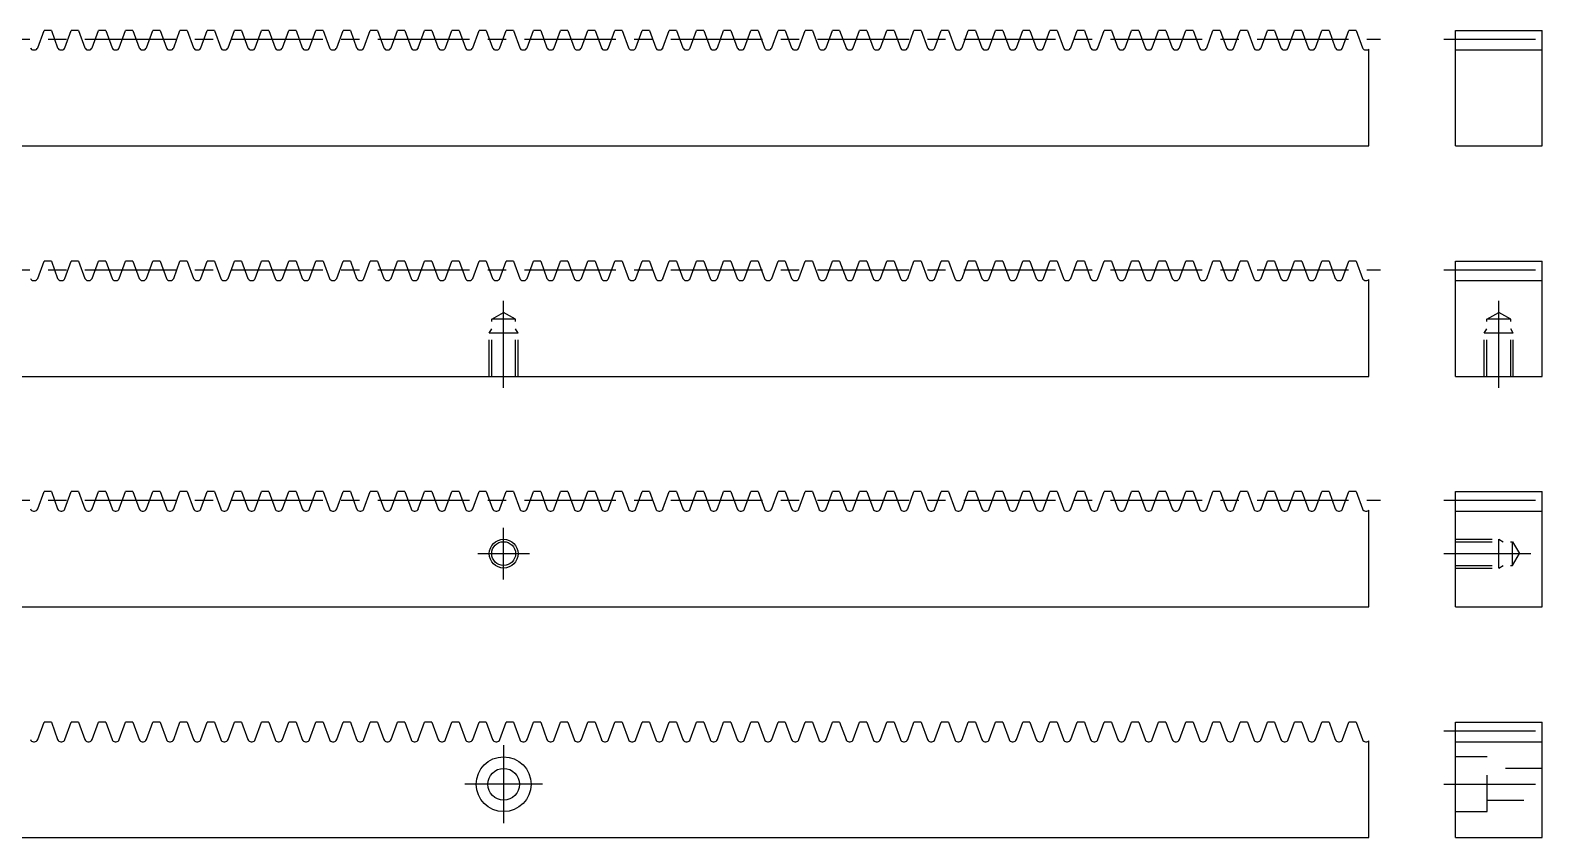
# Model space of a CAD drawing. Extents: x 0 to 542, y -23 to 155.
# Drawn here: x 278 to 542, y 15 to 155 of the extents above; entities that cross this region are included whole.
import ezdxf

# ---------------------------------------------------------------- set-up
doc = ezdxf.new("R2010")
doc.units = 0
doc.header["$LTSCALE"] = 0.5
doc.linetypes.add('CENTER', pattern=[50.8, 31.75, -6.35, 6.35, -6.35])
doc.linetypes.add('DASHED', pattern=[19.05, 12.7, -6.35])
for name, color, linetype in [('MSM_CENTER', 1, 'CENTER'), ('MSM_CONTINUOUS', 7, 'CONTINUOUS'), ('MSM_DASHED', 4, 'DASHED'), ('MSM_NARROW', 5, 'CONTINUOUS')]:
    doc.layers.add(name, color=color, linetype=linetype)

msp = doc.modelspace()

# ---------------------------------------------------------------- linework, layer by layer
at = {"layer": 'MSM_CENTER'}
for p, q in [((8, 153.5), (512, 153.5)), ((523, 153.5), (542, 153.5)), ((8, 113.5), (512, 113.5)), ((523, 113.5), (542, 113.5)), ((360, 93), (360, 108.09)), ((532.5, 93), (532.5, 108.09)), ((8, 73.5), (512, 73.5)), ((523, 73.5), (542, 73.5)), ((360, 59.75), (360, 68.75)), ((355.5, 64.25), (364.5, 64.25)), ((523, 64.25), (538.09, 64.25)), ((523, 33.5), (542, 33.5)), ((360, 31), (360, 17.5)), ((366.75, 24.25), (353.25, 24.25)), ((523, 24.25), (542, 24.25))]:
    msp.add_line(p, q, dxfattribs=at)
at = {"layer": 'MSM_CONTINUOUS'}
for p, q in [((279.24, 152), (280.33, 155)), ((281.6, 155), (280.33, 155)), ((281.6, 155), (282.69, 152)), ((283.95, 152), (285.04, 155)), ((286.31, 155), (285.04, 155)), ((286.31, 155), (287.4, 152)), ((288.66, 152), (289.76, 155)), ((291.02, 155), (289.76, 155)), ((291.02, 155), (292.11, 152)), ((293.38, 152), (294.47, 155)), ((295.73, 155), (294.47, 155)), ((295.73, 155), (296.82, 152)), ((298.09, 152), (299.18, 155)), ((300.44, 155), (299.18, 155)), ((300.44, 155), (301.54, 152)), ((302.8, 152), (303.89, 155)), ((305.16, 155), (303.89, 155)), ((305.16, 155), (306.25, 152)), ((307.51, 152), (308.61, 155)), ((309.87, 155), (308.61, 155)), ((309.87, 155), (310.96, 152)), ((312.23, 152), (313.32, 155)), ((314.58, 155), (313.32, 155)), ((314.58, 155), (315.67, 152)), ((316.94, 152), (318.03, 155)), ((319.29, 155), (318.03, 155)), ((319.29, 155), (320.39, 152)), ((321.65, 152), (322.74, 155)), ((324.01, 155), (322.74, 155)), ((324.01, 155), (325.1, 152)), ((326.36, 152), (327.45, 155)), ((328.72, 155), (327.45, 155)), ((328.72, 155), (329.81, 152)), ((331.08, 152), (332.17, 155)), ((333.43, 155), (332.17, 155)), ((333.43, 155), (334.52, 152)), ((335.79, 152), (336.88, 155)), ((338.14, 155), (336.88, 155)), ((338.14, 155), (339.24, 152)), ((340.5, 152), (341.59, 155)), ((342.86, 155), (341.59, 155)), ((342.86, 155), (343.95, 152)), ((345.21, 152), (346.3, 155)), ((347.57, 155), (346.3, 155)), ((347.57, 155), (348.66, 152)), ((349.92, 152), (351.02, 155)), ((352.28, 155), (351.02, 155)), ((352.28, 155), (353.37, 152)), ((354.64, 152), (355.73, 155)), ((356.99, 155), (355.73, 155)), ((356.99, 155), (358.09, 152)), ((359.35, 152), (360.44, 155)), ((361.71, 155), (360.44, 155)), ((361.71, 155), (362.8, 152)), ((364.06, 152), (365.15, 155)), ((366.42, 155), (365.15, 155)), ((366.42, 155), (367.51, 152)), ((368.77, 152), (369.87, 155)), ((371.13, 155), (369.87, 155)), ((371.13, 155), (372.22, 152)), ((373.49, 152), (374.58, 155)), ((375.84, 155), (374.58, 155)), ((375.84, 155), (376.94, 152)), ((378.2, 152), (379.29, 155)), ((380.56, 155), (379.29, 155)), ((380.56, 155), (381.65, 152)), ((382.91, 152), (384, 155)), ((385.27, 155), (384, 155)), ((385.27, 155), (386.36, 152)), ((387.62, 152), (388.72, 155)), ((389.98, 155), (388.72, 155)), ((389.98, 155), (391.07, 152)), ((392.34, 152), (393.43, 155)), ((394.69, 155), (393.43, 155)), ((394.69, 155), (395.78, 152)), ((397.05, 152), (398.14, 155)), ((399.41, 155), (398.14, 155)), ((399.41, 155), (400.5, 152)), ((401.76, 152), (402.85, 155)), ((404.12, 155), (402.85, 155)), ((404.12, 155), (405.21, 152)), ((406.47, 152), (407.57, 155)), ((408.83, 155), (407.57, 155)), ((408.83, 155), (409.92, 152)), ((411.19, 152), (412.28, 155)), ((413.54, 155), (412.28, 155)), ((413.54, 155), (414.63, 152)), ((415.9, 152), (416.99, 155)), ((418.25, 155), (416.99, 155)), ((418.25, 155), (419.35, 152)), ((420.61, 152), (421.7, 155)), ((422.97, 155), (421.7, 155)), ((422.97, 155), (424.06, 152)), ((425.32, 152), (426.42, 155)), ((427.68, 155), (426.42, 155)), ((427.68, 155), (428.77, 152)), ((430.04, 152), (431.13, 155)), ((432.39, 155), (431.13, 155)), ((432.39, 155), (433.48, 152)), ((434.75, 152), (435.84, 155)), ((437.1, 155), (435.84, 155)), ((437.1, 155), (438.2, 152)), ((439.46, 152), (440.55, 155)), ((441.82, 155), (440.55, 155)), ((441.82, 155), (442.91, 152)), ((444.17, 152), (445.26, 155)), ((446.53, 155), (445.26, 155)), ((446.53, 155), (447.62, 152)), ((448.89, 152), (449.98, 155)), ((451.24, 155), (449.98, 155)), ((451.24, 155), (452.33, 152)), ((453.6, 152), (454.69, 155)), ((455.95, 155), (454.69, 155)), ((455.95, 155), (457.05, 152)), ((458.31, 152), (459.4, 155)), ((460.67, 155), (459.4, 155)), ((460.67, 155), (461.76, 152)), ((463.02, 152), (464.11, 155)), ((465.38, 155), (464.11, 155)), ((465.38, 155), (466.47, 152)), ((467.73, 152), (468.83, 155)), ((470.09, 155), (468.83, 155)), ((470.09, 155), (471.18, 152)), ((472.45, 152), (473.54, 155)), ((474.8, 155), (473.54, 155)), ((474.8, 155), (475.9, 152)), ((477.16, 152), (478.25, 155)), ((479.52, 155), (478.25, 155)), ((479.52, 155), (480.61, 152)), ((481.87, 152), (482.96, 155)), ((484.23, 155), (482.96, 155)), ((484.23, 155), (485.32, 152)), ((486.58, 152), (487.68, 155)), ((488.94, 155), (487.68, 155)), ((488.94, 155), (490.03, 152)), ((491.3, 152), (492.39, 155)), ((493.65, 155), (492.39, 155)), ((493.65, 155), (494.75, 152)), ((496.01, 152), (497.1, 155)), ((498.37, 155), (497.1, 155)), ((498.37, 155), (499.46, 152)), ((500.72, 152), (501.81, 155)), ((503.08, 155), (501.81, 155)), ((503.08, 155), (504.17, 152)), ((505.43, 152), (506.53, 155)), ((507.79, 155), (506.53, 155)), ((507.79, 155), (508.88, 152)), ((525, 155), (540, 155)), ((525, 135), (525, 155)), ((540, 135), (540, 155)), ((278.51, 151.62), (278.7, 151.62)), ((283.22, 151.62), (283.42, 151.62)), ((287.94, 151.62), (288.13, 151.62)), ((292.65, 151.62), (292.84, 151.62)), ((297.36, 151.62), (297.55, 151.62)), ((302.07, 151.62), (302.27, 151.62)), ((306.78, 151.62), (306.98, 151.62)), ((311.5, 151.62), (311.69, 151.62)), ((316.21, 151.62), (316.4, 151.62)), ((320.92, 151.62), (321.11, 151.62)), ((325.63, 151.62), (325.83, 151.62)), ((330.35, 151.62), (330.54, 151.62)), ((335.06, 151.62), (335.25, 151.62)), ((339.77, 151.62), (339.96, 151.62)), ((344.48, 151.62), (344.68, 151.62)), ((349.2, 151.62), (349.39, 151.62)), ((353.91, 151.62), (354.1, 151.62)), ((358.62, 151.62), (358.81, 151.62)), ((363.33, 151.62), (363.53, 151.62)), ((368.05, 151.62), (368.24, 151.62)), ((372.76, 151.62), (372.95, 151.62)), ((377.47, 151.62), (377.66, 151.62)), ((382.18, 151.62), (382.38, 151.62)), ((386.9, 151.62), (387.09, 151.62)), ((391.61, 151.62), (391.8, 151.62)), ((396.32, 151.62), (396.51, 151.62)), ((401.03, 151.62), (401.23, 151.62)), ((405.75, 151.62), (405.94, 151.62)), ((410.46, 151.62), (410.65, 151.62)), ((415.17, 151.62), (415.36, 151.62)), ((419.88, 151.62), (420.08, 151.62)), ((424.59, 151.62), (424.79, 151.62)), ((429.31, 151.62), (429.5, 151.62)), ((434.02, 151.62), (434.21, 151.62)), ((438.73, 151.62), (438.92, 151.62)), ((443.44, 151.62), (443.64, 151.62)), ((448.16, 151.62), (448.35, 151.62)), ((452.87, 151.62), (453.06, 151.62)), ((457.58, 151.62), (457.77, 151.62)), ((462.29, 151.62), (462.49, 151.62)), ((467.01, 151.62), (467.2, 151.62)), ((471.72, 151.62), (471.91, 151.62)), ((476.43, 151.62), (476.62, 151.62)), ((481.14, 151.62), (481.34, 151.62)), ((485.86, 151.62), (486.05, 151.62)), ((490.57, 151.62), (490.76, 151.62)), ((495.28, 151.62), (495.47, 151.62)), ((499.99, 151.62), (500.19, 151.62)), ((504.71, 151.62), (504.9, 151.62)), ((509.42, 151.62), (509.61, 151.62)), ((510, 135), (510, 151.78)), ((525, 151.62), (540, 151.62)), ((10, 135), (510, 135)), ((525, 135), (540, 135)), ((279.24, 112), (280.33, 115)), ((281.6, 115), (280.33, 115)), ((281.6, 115), (282.69, 112)), ((283.95, 112), (285.04, 115)), ((286.31, 115), (285.04, 115)), ((286.31, 115), (287.4, 112)), ((288.66, 112), (289.76, 115)), ((291.02, 115), (289.76, 115)), ((291.02, 115), (292.11, 112)), ((293.38, 112), (294.47, 115)), ((295.73, 115), (294.47, 115)), ((295.73, 115), (296.82, 112)), ((298.09, 112), (299.18, 115)), ((300.44, 115), (299.18, 115)), ((300.44, 115), (301.54, 112)), ((302.8, 112), (303.89, 115)), ((305.16, 115), (303.89, 115)), ((305.16, 115), (306.25, 112)), ((307.51, 112), (308.61, 115)), ((309.87, 115), (308.61, 115)), ((309.87, 115), (310.96, 112)), ((312.23, 112), (313.32, 115)), ((314.58, 115), (313.32, 115)), ((314.58, 115), (315.67, 112)), ((316.94, 112), (318.03, 115)), ((319.29, 115), (318.03, 115)), ((319.29, 115), (320.39, 112)), ((321.65, 112), (322.74, 115)), ((324.01, 115), (322.74, 115)), ((324.01, 115), (325.1, 112)), ((326.36, 112), (327.45, 115)), ((328.72, 115), (327.45, 115)), ((328.72, 115), (329.81, 112)), ((331.08, 112), (332.17, 115)), ((333.43, 115), (332.17, 115)), ((333.43, 115), (334.52, 112)), ((335.79, 112), (336.88, 115)), ((338.14, 115), (336.88, 115)), ((338.14, 115), (339.24, 112)), ((340.5, 112), (341.59, 115)), ((342.86, 115), (341.59, 115)), ((342.86, 115), (343.95, 112)), ((345.21, 112), (346.3, 115)), ((347.57, 115), (346.3, 115)), ((347.57, 115), (348.66, 112)), ((349.92, 112), (351.02, 115)), ((352.28, 115), (351.02, 115)), ((352.28, 115), (353.37, 112)), ((354.64, 112), (355.73, 115)), ((356.99, 115), (355.73, 115)), ((356.99, 115), (358.09, 112)), ((359.35, 112), (360.44, 115)), ((361.71, 115), (360.44, 115)), ((361.71, 115), (362.8, 112)), ((364.06, 112), (365.15, 115)), ((366.42, 115), (365.15, 115)), ((366.42, 115), (367.51, 112)), ((368.77, 112), (369.87, 115)), ((371.13, 115), (369.87, 115)), ((371.13, 115), (372.22, 112)), ((373.49, 112), (374.58, 115)), ((375.84, 115), (374.58, 115)), ((375.84, 115), (376.94, 112)), ((378.2, 112), (379.29, 115)), ((380.56, 115), (379.29, 115)), ((380.56, 115), (381.65, 112)), ((382.91, 112), (384, 115)), ((385.27, 115), (384, 115)), ((385.27, 115), (386.36, 112)), ((387.62, 112), (388.72, 115)), ((389.98, 115), (388.72, 115)), ((389.98, 115), (391.07, 112)), ((392.34, 112), (393.43, 115)), ((394.69, 115), (393.43, 115)), ((394.69, 115), (395.78, 112)), ((397.05, 112), (398.14, 115)), ((399.41, 115), (398.14, 115)), ((399.41, 115), (400.5, 112)), ((401.76, 112), (402.85, 115)), ((404.12, 115), (402.85, 115)), ((404.12, 115), (405.21, 112)), ((406.47, 112), (407.57, 115)), ((408.83, 115), (407.57, 115)), ((408.83, 115), (409.92, 112)), ((411.19, 112), (412.28, 115)), ((413.54, 115), (412.28, 115)), ((413.54, 115), (414.63, 112)), ((415.9, 112), (416.99, 115)), ((418.25, 115), (416.99, 115)), ((418.25, 115), (419.35, 112)), ((420.61, 112), (421.7, 115)), ((422.97, 115), (421.7, 115)), ((422.97, 115), (424.06, 112)), ((425.32, 112), (426.42, 115)), ((427.68, 115), (426.42, 115)), ((427.68, 115), (428.77, 112)), ((430.04, 112), (431.13, 115)), ((432.39, 115), (431.13, 115)), ((432.39, 115), (433.48, 112)), ((434.75, 112), (435.84, 115)), ((437.1, 115), (435.84, 115)), ((437.1, 115), (438.2, 112)), ((439.46, 112), (440.55, 115)), ((441.82, 115), (440.55, 115)), ((441.82, 115), (442.91, 112)), ((444.17, 112), (445.26, 115)), ((446.53, 115), (445.26, 115)), ((446.53, 115), (447.62, 112)), ((448.89, 112), (449.98, 115)), ((451.24, 115), (449.98, 115)), ((451.24, 115), (452.33, 112)), ((453.6, 112), (454.69, 115)), ((455.95, 115), (454.69, 115)), ((455.95, 115), (457.05, 112)), ((458.31, 112), (459.4, 115)), ((460.67, 115), (459.4, 115)), ((460.67, 115), (461.76, 112)), ((463.02, 112), (464.11, 115)), ((465.38, 115), (464.11, 115)), ((465.38, 115), (466.47, 112)), ((467.73, 112), (468.83, 115)), ((470.09, 115), (468.83, 115)), ((470.09, 115), (471.18, 112)), ((472.45, 112), (473.54, 115)), ((474.8, 115), (473.54, 115)), ((474.8, 115), (475.9, 112)), ((477.16, 112), (478.25, 115)), ((479.52, 115), (478.25, 115)), ((479.52, 115), (480.61, 112)), ((481.87, 112), (482.96, 115)), ((484.23, 115), (482.96, 115)), ((484.23, 115), (485.32, 112)), ((486.58, 112), (487.68, 115)), ((488.94, 115), (487.68, 115)), ((488.94, 115), (490.03, 112)), ((491.3, 112), (492.39, 115)), ((493.65, 115), (492.39, 115)), ((493.65, 115), (494.75, 112)), ((496.01, 112), (497.1, 115)), ((498.37, 115), (497.1, 115)), ((498.37, 115), (499.46, 112)), ((500.72, 112), (501.81, 115)), ((503.08, 115), (501.81, 115)), ((503.08, 115), (504.17, 112)), ((505.43, 112), (506.53, 115)), ((507.79, 115), (506.53, 115)), ((507.79, 115), (508.88, 112)), ((525, 115), (540, 115)), ((525, 95), (525, 115)), ((540, 95), (540, 115)), ((278.51, 111.62), (278.7, 111.62)), ((283.22, 111.62), (283.42, 111.62)), ((287.94, 111.62), (288.13, 111.62)), ((292.65, 111.62), (292.84, 111.62)), ((297.36, 111.62), (297.55, 111.62)), ((302.07, 111.62), (302.27, 111.62)), ((306.78, 111.62), (306.98, 111.62)), ((311.5, 111.62), (311.69, 111.62)), ((316.21, 111.62), (316.4, 111.62)), ((320.92, 111.62), (321.11, 111.62)), ((325.63, 111.62), (325.83, 111.62)), ((330.35, 111.62), (330.54, 111.62)), ((335.06, 111.62), (335.25, 111.62)), ((339.77, 111.62), (339.96, 111.62)), ((344.48, 111.62), (344.68, 111.62)), ((349.2, 111.62), (349.39, 111.62)), ((353.91, 111.62), (354.1, 111.62)), ((358.62, 111.62), (358.81, 111.62)), ((363.33, 111.62), (363.53, 111.62)), ((368.05, 111.62), (368.24, 111.62)), ((372.76, 111.62), (372.95, 111.62)), ((377.47, 111.62), (377.66, 111.62)), ((382.18, 111.62), (382.38, 111.62)), ((386.9, 111.62), (387.09, 111.62)), ((391.61, 111.62), (391.8, 111.62)), ((396.32, 111.62), (396.51, 111.62)), ((401.03, 111.62), (401.23, 111.62)), ((405.75, 111.62), (405.94, 111.62)), ((410.46, 111.62), (410.65, 111.62)), ((415.17, 111.62), (415.36, 111.62)), ((419.88, 111.62), (420.08, 111.62)), ((424.59, 111.62), (424.79, 111.62)), ((429.31, 111.62), (429.5, 111.62)), ((434.02, 111.62), (434.21, 111.62)), ((438.73, 111.62), (438.92, 111.62)), ((443.44, 111.62), (443.64, 111.62)), ((448.16, 111.62), (448.35, 111.62)), ((452.87, 111.62), (453.06, 111.62)), ((457.58, 111.62), (457.77, 111.62)), ((462.29, 111.62), (462.49, 111.62)), ((467.01, 111.62), (467.2, 111.62)), ((471.72, 111.62), (471.91, 111.62)), ((476.43, 111.62), (476.62, 111.62)), ((481.14, 111.62), (481.34, 111.62)), ((485.86, 111.62), (486.05, 111.62)), ((490.57, 111.62), (490.76, 111.62)), ((495.28, 111.62), (495.47, 111.62)), ((499.99, 111.62), (500.19, 111.62)), ((504.71, 111.62), (504.9, 111.62)), ((509.42, 111.62), (509.61, 111.62)), ((510, 95), (510, 111.78)), ((525, 111.62), (540, 111.62)), ((10, 95), (510, 95)), ((525, 95), (540, 95)), ((279.24, 72), (280.33, 75)), ((281.6, 75), (280.33, 75)), ((281.6, 75), (282.69, 72)), ((283.95, 72), (285.04, 75)), ((286.31, 75), (285.04, 75)), ((286.31, 75), (287.4, 72)), ((288.66, 72), (289.76, 75)), ((291.02, 75), (289.76, 75)), ((291.02, 75), (292.11, 72)), ((293.38, 72), (294.47, 75)), ((295.73, 75), (294.47, 75)), ((295.73, 75), (296.82, 72)), ((298.09, 72), (299.18, 75)), ((300.44, 75), (299.18, 75)), ((300.44, 75), (301.54, 72)), ((302.8, 72), (303.89, 75)), ((305.16, 75), (303.89, 75)), ((305.16, 75), (306.25, 72)), ((307.51, 72), (308.61, 75)), ((309.87, 75), (308.61, 75)), ((309.87, 75), (310.96, 72)), ((312.23, 72), (313.32, 75)), ((314.58, 75), (313.32, 75)), ((314.58, 75), (315.67, 72)), ((316.94, 72), (318.03, 75)), ((319.29, 75), (318.03, 75)), ((319.29, 75), (320.39, 72)), ((321.65, 72), (322.74, 75)), ((324.01, 75), (322.74, 75)), ((324.01, 75), (325.1, 72)), ((326.36, 72), (327.45, 75)), ((328.72, 75), (327.45, 75)), ((328.72, 75), (329.81, 72)), ((331.08, 72), (332.17, 75)), ((333.43, 75), (332.17, 75)), ((333.43, 75), (334.52, 72)), ((335.79, 72), (336.88, 75)), ((338.14, 75), (336.88, 75)), ((338.14, 75), (339.24, 72)), ((340.5, 72), (341.59, 75)), ((342.86, 75), (341.59, 75)), ((342.86, 75), (343.95, 72)), ((345.21, 72), (346.3, 75)), ((347.57, 75), (346.3, 75)), ((347.57, 75), (348.66, 72)), ((349.92, 72), (351.02, 75)), ((352.28, 75), (351.02, 75)), ((352.28, 75), (353.37, 72)), ((354.64, 72), (355.73, 75)), ((356.99, 75), (355.73, 75)), ((356.99, 75), (358.09, 72)), ((359.35, 72), (360.44, 75)), ((361.71, 75), (360.44, 75)), ((361.71, 75), (362.8, 72)), ((364.06, 72), (365.15, 75)), ((366.42, 75), (365.15, 75)), ((366.42, 75), (367.51, 72)), ((368.77, 72), (369.87, 75)), ((371.13, 75), (369.87, 75)), ((371.13, 75), (372.22, 72)), ((373.49, 72), (374.58, 75)), ((375.84, 75), (374.58, 75)), ((375.84, 75), (376.94, 72)), ((378.2, 72), (379.29, 75)), ((380.56, 75), (379.29, 75)), ((380.56, 75), (381.65, 72)), ((382.91, 72), (384, 75)), ((385.27, 75), (384, 75)), ((385.27, 75), (386.36, 72)), ((387.62, 72), (388.72, 75)), ((389.98, 75), (388.72, 75)), ((389.98, 75), (391.07, 72)), ((392.34, 72), (393.43, 75)), ((394.69, 75), (393.43, 75)), ((394.69, 75), (395.78, 72)), ((397.05, 72), (398.14, 75)), ((399.41, 75), (398.14, 75)), ((399.41, 75), (400.5, 72)), ((401.76, 72), (402.85, 75)), ((404.12, 75), (402.85, 75)), ((404.12, 75), (405.21, 72)), ((406.47, 72), (407.57, 75)), ((408.83, 75), (407.57, 75)), ((408.83, 75), (409.92, 72)), ((411.19, 72), (412.28, 75)), ((413.54, 75), (412.28, 75)), ((413.54, 75), (414.63, 72)), ((415.9, 72), (416.99, 75)), ((418.25, 75), (416.99, 75)), ((418.25, 75), (419.35, 72)), ((420.61, 72), (421.7, 75)), ((422.97, 75), (421.7, 75)), ((422.97, 75), (424.06, 72)), ((425.32, 72), (426.42, 75)), ((427.68, 75), (426.42, 75)), ((427.68, 75), (428.77, 72)), ((430.04, 72), (431.13, 75)), ((432.39, 75), (431.13, 75)), ((432.39, 75), (433.48, 72)), ((434.75, 72), (435.84, 75)), ((437.1, 75), (435.84, 75)), ((437.1, 75), (438.2, 72)), ((439.46, 72), (440.55, 75)), ((441.82, 75), (440.55, 75)), ((441.82, 75), (442.91, 72)), ((444.17, 72), (445.26, 75)), ((446.53, 75), (445.26, 75)), ((446.53, 75), (447.62, 72)), ((448.89, 72), (449.98, 75)), ((451.24, 75), (449.98, 75)), ((451.24, 75), (452.33, 72)), ((453.6, 72), (454.69, 75)), ((455.95, 75), (454.69, 75)), ((455.95, 75), (457.05, 72)), ((458.31, 72), (459.4, 75)), ((460.67, 75), (459.4, 75)), ((460.67, 75), (461.76, 72)), ((463.02, 72), (464.11, 75)), ((465.38, 75), (464.11, 75)), ((465.38, 75), (466.47, 72)), ((467.73, 72), (468.83, 75)), ((470.09, 75), (468.83, 75)), ((470.09, 75), (471.18, 72)), ((472.45, 72), (473.54, 75)), ((474.8, 75), (473.54, 75)), ((474.8, 75), (475.9, 72)), ((477.16, 72), (478.25, 75)), ((479.52, 75), (478.25, 75)), ((479.52, 75), (480.61, 72)), ((481.87, 72), (482.96, 75)), ((484.23, 75), (482.96, 75)), ((484.23, 75), (485.32, 72)), ((486.58, 72), (487.68, 75)), ((488.94, 75), (487.68, 75)), ((488.94, 75), (490.03, 72)), ((491.3, 72), (492.39, 75)), ((493.65, 75), (492.39, 75)), ((493.65, 75), (494.75, 72)), ((496.01, 72), (497.1, 75)), ((498.37, 75), (497.1, 75)), ((498.37, 75), (499.46, 72)), ((500.72, 72), (501.81, 75)), ((503.08, 75), (501.81, 75)), ((503.08, 75), (504.17, 72)), ((505.43, 72), (506.53, 75)), ((507.79, 75), (506.53, 75)), ((507.79, 75), (508.88, 72)), ((525, 75), (540, 75)), ((525, 55), (525, 75)), ((540, 55), (540, 75)), ((278.51, 71.62), (278.7, 71.62)), ((283.22, 71.62), (283.42, 71.62)), ((287.94, 71.62), (288.13, 71.62)), ((292.65, 71.62), (292.84, 71.62)), ((297.36, 71.62), (297.55, 71.62)), ((302.07, 71.62), (302.27, 71.62)), ((306.78, 71.62), (306.98, 71.62)), ((311.5, 71.62), (311.69, 71.62)), ((316.21, 71.62), (316.4, 71.62)), ((320.92, 71.62), (321.11, 71.62)), ((325.63, 71.62), (325.83, 71.62)), ((330.35, 71.62), (330.54, 71.62)), ((335.06, 71.62), (335.25, 71.62)), ((339.77, 71.62), (339.96, 71.62)), ((344.48, 71.62), (344.68, 71.62)), ((349.2, 71.62), (349.39, 71.62)), ((353.91, 71.62), (354.1, 71.62)), ((358.62, 71.62), (358.81, 71.62)), ((363.33, 71.62), (363.53, 71.62)), ((368.05, 71.62), (368.24, 71.62)), ((372.76, 71.62), (372.95, 71.62)), ((377.47, 71.62), (377.66, 71.62)), ((382.18, 71.62), (382.38, 71.62)), ((386.9, 71.62), (387.09, 71.62)), ((391.61, 71.62), (391.8, 71.62)), ((396.32, 71.62), (396.51, 71.62)), ((401.03, 71.62), (401.23, 71.62)), ((405.75, 71.62), (405.94, 71.62)), ((410.46, 71.62), (410.65, 71.62)), ((415.17, 71.62), (415.36, 71.62)), ((419.88, 71.62), (420.08, 71.62)), ((424.59, 71.62), (424.79, 71.62)), ((429.31, 71.62), (429.5, 71.62)), ((434.02, 71.62), (434.21, 71.62)), ((438.73, 71.62), (438.92, 71.62)), ((443.44, 71.62), (443.64, 71.62)), ((448.16, 71.62), (448.35, 71.62)), ((452.87, 71.62), (453.06, 71.62)), ((457.58, 71.62), (457.77, 71.62)), ((462.29, 71.62), (462.49, 71.62)), ((467.01, 71.62), (467.2, 71.62)), ((471.72, 71.62), (471.91, 71.62)), ((476.43, 71.62), (476.62, 71.62)), ((481.14, 71.62), (481.34, 71.62)), ((485.86, 71.62), (486.05, 71.62)), ((490.57, 71.62), (490.76, 71.62)), ((495.28, 71.62), (495.47, 71.62)), ((499.99, 71.62), (500.19, 71.62)), ((504.71, 71.62), (504.9, 71.62)), ((509.42, 71.62), (509.61, 71.62)), ((510, 55), (510, 71.78)), ((525, 71.62), (540, 71.62)), ((10, 55), (510, 55)), ((525, 55), (540, 55)), ((279.24, 32), (280.33, 35)), ((281.6, 35), (280.33, 35)), ((281.6, 35), (282.69, 32)), ((283.95, 32), (285.04, 35)), ((286.31, 35), (285.04, 35)), ((286.31, 35), (287.4, 32)), ((288.66, 32), (289.76, 35)), ((291.02, 35), (289.76, 35)), ((291.02, 35), (292.11, 32)), ((293.38, 32), (294.47, 35)), ((295.73, 35), (294.47, 35)), ((295.73, 35), (296.82, 32)), ((298.09, 32), (299.18, 35)), ((300.44, 35), (299.18, 35)), ((300.44, 35), (301.54, 32)), ((302.8, 32), (303.89, 35)), ((305.16, 35), (303.89, 35)), ((305.16, 35), (306.25, 32)), ((307.51, 32), (308.61, 35)), ((309.87, 35), (308.61, 35)), ((309.87, 35), (310.96, 32)), ((312.23, 32), (313.32, 35)), ((314.58, 35), (313.32, 35)), ((314.58, 35), (315.67, 32)), ((316.94, 32), (318.03, 35)), ((319.29, 35), (318.03, 35)), ((319.29, 35), (320.39, 32)), ((321.65, 32), (322.74, 35)), ((324.01, 35), (322.74, 35)), ((324.01, 35), (325.1, 32)), ((326.36, 32), (327.45, 35)), ((328.72, 35), (327.45, 35)), ((328.72, 35), (329.81, 32)), ((331.08, 32), (332.17, 35)), ((333.43, 35), (332.17, 35)), ((333.43, 35), (334.52, 32)), ((335.79, 32), (336.88, 35)), ((338.14, 35), (336.88, 35)), ((338.14, 35), (339.24, 32)), ((340.5, 32), (341.59, 35)), ((342.86, 35), (341.59, 35)), ((342.86, 35), (343.95, 32)), ((345.21, 32), (346.3, 35)), ((347.57, 35), (346.3, 35)), ((347.57, 35), (348.66, 32)), ((349.92, 32), (351.02, 35)), ((352.28, 35), (351.02, 35)), ((352.28, 35), (353.37, 32)), ((354.64, 32), (355.73, 35)), ((356.99, 35), (355.73, 35)), ((356.99, 35), (358.09, 32)), ((359.35, 32), (360.44, 35)), ((361.71, 35), (360.44, 35)), ((361.71, 35), (362.8, 32)), ((364.06, 32), (365.15, 35)), ((366.42, 35), (365.15, 35)), ((366.42, 35), (367.51, 32)), ((368.77, 32), (369.87, 35)), ((371.13, 35), (369.87, 35)), ((371.13, 35), (372.22, 32)), ((373.49, 32), (374.58, 35)), ((375.84, 35), (374.58, 35)), ((375.84, 35), (376.94, 32)), ((378.2, 32), (379.29, 35)), ((380.56, 35), (379.29, 35)), ((380.56, 35), (381.65, 32)), ((382.91, 32), (384, 35)), ((385.27, 35), (384, 35)), ((385.27, 35), (386.36, 32)), ((387.62, 32), (388.72, 35)), ((389.98, 35), (388.72, 35)), ((389.98, 35), (391.07, 32)), ((392.34, 32), (393.43, 35)), ((394.69, 35), (393.43, 35)), ((394.69, 35), (395.78, 32)), ((397.05, 32), (398.14, 35)), ((399.41, 35), (398.14, 35)), ((399.41, 35), (400.5, 32)), ((401.76, 32), (402.85, 35)), ((404.12, 35), (402.85, 35)), ((404.12, 35), (405.21, 32)), ((406.47, 32), (407.57, 35)), ((408.83, 35), (407.57, 35)), ((408.83, 35), (409.92, 32)), ((411.19, 32), (412.28, 35)), ((413.54, 35), (412.28, 35)), ((413.54, 35), (414.63, 32)), ((415.9, 32), (416.99, 35)), ((418.25, 35), (416.99, 35)), ((418.25, 35), (419.35, 32)), ((420.61, 32), (421.7, 35)), ((422.97, 35), (421.7, 35)), ((422.97, 35), (424.06, 32)), ((425.32, 32), (426.42, 35)), ((427.68, 35), (426.42, 35)), ((427.68, 35), (428.77, 32)), ((430.04, 32), (431.13, 35)), ((432.39, 35), (431.13, 35)), ((432.39, 35), (433.48, 32)), ((434.75, 32), (435.84, 35)), ((437.1, 35), (435.84, 35)), ((437.1, 35), (438.2, 32)), ((439.46, 32), (440.55, 35)), ((441.82, 35), (440.55, 35)), ((441.82, 35), (442.91, 32)), ((444.17, 32), (445.26, 35)), ((446.53, 35), (445.26, 35)), ((446.53, 35), (447.62, 32)), ((448.89, 32), (449.98, 35)), ((451.24, 35), (449.98, 35)), ((451.24, 35), (452.33, 32)), ((453.6, 32), (454.69, 35)), ((455.95, 35), (454.69, 35)), ((455.95, 35), (457.05, 32)), ((458.31, 32), (459.4, 35)), ((460.67, 35), (459.4, 35)), ((460.67, 35), (461.76, 32)), ((463.02, 32), (464.11, 35)), ((465.38, 35), (464.11, 35)), ((465.38, 35), (466.47, 32)), ((467.73, 32), (468.83, 35)), ((470.09, 35), (468.83, 35)), ((470.09, 35), (471.18, 32)), ((472.45, 32), (473.54, 35)), ((474.8, 35), (473.54, 35)), ((474.8, 35), (475.9, 32)), ((477.16, 32), (478.25, 35)), ((479.52, 35), (478.25, 35)), ((479.52, 35), (480.61, 32)), ((481.87, 32), (482.96, 35)), ((484.23, 35), (482.96, 35)), ((484.23, 35), (485.32, 32)), ((486.58, 32), (487.68, 35)), ((488.94, 35), (487.68, 35)), ((488.94, 35), (490.03, 32)), ((491.3, 32), (492.39, 35)), ((493.65, 35), (492.39, 35)), ((493.65, 35), (494.75, 32)), ((496.01, 32), (497.1, 35)), ((498.37, 35), (497.1, 35)), ((498.37, 35), (499.46, 32)), ((500.72, 32), (501.81, 35)), ((503.08, 35), (501.81, 35)), ((503.08, 35), (504.17, 32)), ((505.43, 32), (506.53, 35)), ((507.79, 35), (506.53, 35)), ((507.79, 35), (508.88, 32)), ((525, 35), (540, 35)), ((525, 15), (525, 35)), ((540, 15), (540, 35)), ((510, 15), (510, 31.78)), ((278.51, 31.62), (278.7, 31.62)), ((283.22, 31.62), (283.42, 31.62)), ((287.94, 31.62), (288.13, 31.62)), ((292.65, 31.62), (292.84, 31.62)), ((297.36, 31.62), (297.55, 31.62)), ((302.07, 31.62), (302.27, 31.62)), ((306.78, 31.62), (306.98, 31.62)), ((311.5, 31.62), (311.69, 31.62)), ((316.21, 31.62), (316.4, 31.62)), ((320.92, 31.62), (321.11, 31.62)), ((325.63, 31.62), (325.83, 31.62)), ((330.35, 31.62), (330.54, 31.62)), ((335.06, 31.62), (335.25, 31.62)), ((339.77, 31.62), (339.96, 31.62)), ((344.48, 31.62), (344.68, 31.62)), ((349.2, 31.62), (349.39, 31.62)), ((353.91, 31.62), (354.1, 31.62)), ((358.62, 31.62), (358.81, 31.62)), ((363.33, 31.62), (363.53, 31.62)), ((368.05, 31.62), (368.24, 31.62)), ((372.76, 31.62), (372.95, 31.62)), ((377.47, 31.62), (377.66, 31.62)), ((382.18, 31.62), (382.38, 31.62)), ((386.9, 31.62), (387.09, 31.62)), ((391.61, 31.62), (391.8, 31.62)), ((396.32, 31.62), (396.51, 31.62)), ((401.03, 31.62), (401.23, 31.62)), ((405.75, 31.62), (405.94, 31.62)), ((410.46, 31.62), (410.65, 31.62)), ((415.17, 31.62), (415.36, 31.62)), ((419.88, 31.62), (420.08, 31.62)), ((424.59, 31.62), (424.79, 31.62)), ((429.31, 31.62), (429.5, 31.62)), ((434.02, 31.62), (434.21, 31.62)), ((438.73, 31.62), (438.92, 31.62)), ((443.44, 31.62), (443.64, 31.62)), ((448.16, 31.62), (448.35, 31.62)), ((452.87, 31.62), (453.06, 31.62)), ((457.58, 31.62), (457.77, 31.62)), ((462.29, 31.62), (462.49, 31.62)), ((467.01, 31.62), (467.2, 31.62)), ((471.72, 31.62), (471.91, 31.62)), ((476.43, 31.62), (476.62, 31.62)), ((481.14, 31.62), (481.34, 31.62)), ((485.86, 31.62), (486.05, 31.62)), ((490.57, 31.62), (490.76, 31.62)), ((495.28, 31.62), (495.47, 31.62)), ((499.99, 31.62), (500.19, 31.62)), ((504.71, 31.62), (504.9, 31.62)), ((509.42, 31.62), (509.61, 31.62)), ((525, 31.62), (540, 31.62)), ((10, 15), (510, 15)), ((525, 15), (540, 15))]:
    msp.add_line(p, q, dxfattribs=at)
for centre, radius in [((360, 64.25), 2.07), ((360, 24.25), 4.75), ((360, 24.25), 2.75)]:
    msp.add_circle(centre, radius, dxfattribs=at)
for centre, start, end in [((278.51, 152.19), 200, 270), ((278.7, 152.19), 270, 340), ((283.22, 152.19), 200, 270), ((283.42, 152.19), 270, 340), ((287.94, 152.19), 200, 270), ((288.13, 152.19), 270, 340), ((292.65, 152.19), 200, 270), ((292.84, 152.19), 270, 340), ((297.36, 152.19), 200, 270), ((297.55, 152.19), 270, 340), ((302.07, 152.19), 200, 270), ((302.27, 152.19), 270, 340), ((306.78, 152.19), 200, 270), ((306.98, 152.19), 270, 340), ((311.5, 152.19), 200, 270), ((311.69, 152.19), 270, 340), ((316.21, 152.19), 200, 270), ((316.4, 152.19), 270, 340), ((320.92, 152.19), 200, 270), ((321.11, 152.19), 270, 340), ((325.63, 152.19), 200, 270), ((325.83, 152.19), 270, 340), ((330.35, 152.19), 200, 270), ((330.54, 152.19), 270, 340), ((335.06, 152.19), 200, 270), ((335.25, 152.19), 270, 340), ((339.77, 152.19), 200, 270), ((339.96, 152.19), 270, 340), ((344.48, 152.19), 200, 270), ((344.68, 152.19), 270, 340), ((349.2, 152.19), 200, 270), ((349.39, 152.19), 270, 340), ((353.91, 152.19), 200, 270), ((354.1, 152.19), 270, 340), ((358.62, 152.19), 200, 270), ((358.81, 152.19), 270, 340), ((363.33, 152.19), 200, 270), ((363.53, 152.19), 270, 340), ((368.05, 152.19), 200, 270), ((368.24, 152.19), 270, 340), ((372.76, 152.19), 200, 270), ((372.95, 152.19), 270, 340), ((377.47, 152.19), 200, 270), ((377.66, 152.19), 270, 340), ((382.18, 152.19), 200, 270), ((382.38, 152.19), 270, 340), ((386.9, 152.19), 200, 270), ((387.09, 152.19), 270, 340), ((391.61, 152.19), 200, 270), ((391.8, 152.19), 270, 340), ((396.32, 152.19), 200, 270), ((396.51, 152.19), 270, 340), ((401.03, 152.19), 200, 270), ((401.23, 152.19), 270, 340), ((405.75, 152.19), 200, 270), ((405.94, 152.19), 270, 340), ((410.46, 152.19), 200, 270), ((410.65, 152.19), 270, 340), ((415.17, 152.19), 200, 270), ((415.36, 152.19), 270, 340), ((419.88, 152.19), 200, 270), ((420.08, 152.19), 270, 340), ((424.59, 152.19), 200, 270), ((424.79, 152.19), 270, 340), ((429.31, 152.19), 200, 270), ((429.5, 152.19), 270, 340), ((434.02, 152.19), 200, 270), ((434.21, 152.19), 270, 340), ((438.73, 152.19), 200, 270), ((438.92, 152.19), 270, 340), ((443.44, 152.19), 200, 270), ((443.64, 152.19), 270, 340), ((448.16, 152.19), 200, 270), ((448.35, 152.19), 270, 340), ((452.87, 152.19), 200, 270), ((453.06, 152.19), 270, 340), ((457.58, 152.19), 200, 270), ((457.77, 152.19), 270, 340), ((462.29, 152.19), 200, 270), ((462.49, 152.19), 270, 340), ((467.01, 152.19), 200, 270), ((467.2, 152.19), 270, 340), ((471.72, 152.19), 200, 270), ((471.91, 152.19), 270, 340), ((476.43, 152.19), 200, 270), ((476.62, 152.19), 270, 340), ((481.14, 152.19), 200, 270), ((481.34, 152.19), 270, 340), ((485.86, 152.19), 200, 270), ((486.05, 152.19), 270, 340), ((490.57, 152.19), 200, 270), ((490.76, 152.19), 270, 340), ((495.28, 152.19), 200, 270), ((495.47, 152.19), 270, 340), ((499.99, 152.19), 200, 270), ((500.19, 152.19), 270, 340), ((504.71, 152.19), 200, 270), ((504.9, 152.19), 270, 340), ((509.42, 152.19), 200, 270), ((509.61, 152.19), 270, 313.0445), ((278.51, 112.19), 200, 270), ((278.7, 112.19), 270, 340), ((283.22, 112.19), 200, 270), ((283.42, 112.19), 270, 340), ((287.94, 112.19), 200, 270), ((288.13, 112.19), 270, 340), ((292.65, 112.19), 200, 270), ((292.84, 112.19), 270, 340), ((297.36, 112.19), 200, 270), ((297.55, 112.19), 270, 340), ((302.07, 112.19), 200, 270), ((302.27, 112.19), 270, 340), ((306.78, 112.19), 200, 270), ((306.98, 112.19), 270, 340), ((311.5, 112.19), 200, 270), ((311.69, 112.19), 270, 340), ((316.21, 112.19), 200, 270), ((316.4, 112.19), 270, 340), ((320.92, 112.19), 200, 270), ((321.11, 112.19), 270, 340), ((325.63, 112.19), 200, 270), ((325.83, 112.19), 270, 340), ((330.35, 112.19), 200, 270), ((330.54, 112.19), 270, 340), ((335.06, 112.19), 200, 270), ((335.25, 112.19), 270, 340), ((339.77, 112.19), 200, 270), ((339.96, 112.19), 270, 340), ((344.48, 112.19), 200, 270), ((344.68, 112.19), 270, 340), ((349.2, 112.19), 200, 270), ((349.39, 112.19), 270, 340), ((353.91, 112.19), 200, 270), ((354.1, 112.19), 270, 340), ((358.62, 112.19), 200, 270), ((358.81, 112.19), 270, 340), ((363.33, 112.19), 200, 270), ((363.53, 112.19), 270, 340), ((368.05, 112.19), 200, 270), ((368.24, 112.19), 270, 340), ((372.76, 112.19), 200, 270), ((372.95, 112.19), 270, 340), ((377.47, 112.19), 200, 270), ((377.66, 112.19), 270, 340), ((382.18, 112.19), 200, 270), ((382.38, 112.19), 270, 340), ((386.9, 112.19), 200, 270), ((387.09, 112.19), 270, 340), ((391.61, 112.19), 200, 270), ((391.8, 112.19), 270, 340), ((396.32, 112.19), 200, 270), ((396.51, 112.19), 270, 340), ((401.03, 112.19), 200, 270), ((401.23, 112.19), 270, 340), ((405.75, 112.19), 200, 270), ((405.94, 112.19), 270, 340), ((410.46, 112.19), 200, 270), ((410.65, 112.19), 270, 340), ((415.17, 112.19), 200, 270), ((415.36, 112.19), 270, 340), ((419.88, 112.19), 200, 270), ((420.08, 112.19), 270, 340), ((424.59, 112.19), 200, 270), ((424.79, 112.19), 270, 340), ((429.31, 112.19), 200, 270), ((429.5, 112.19), 270, 340), ((434.02, 112.19), 200, 270), ((434.21, 112.19), 270, 340), ((438.73, 112.19), 200, 270), ((438.92, 112.19), 270, 340), ((443.44, 112.19), 200, 270), ((443.64, 112.19), 270, 340), ((448.16, 112.19), 200, 270), ((448.35, 112.19), 270, 340), ((452.87, 112.19), 200, 270), ((453.06, 112.19), 270, 340), ((457.58, 112.19), 200, 270), ((457.77, 112.19), 270, 340), ((462.29, 112.19), 200, 270), ((462.49, 112.19), 270, 340), ((467.01, 112.19), 200, 270), ((467.2, 112.19), 270, 340), ((471.72, 112.19), 200, 270), ((471.91, 112.19), 270, 340), ((476.43, 112.19), 200, 270), ((476.62, 112.19), 270, 340), ((481.14, 112.19), 200, 270), ((481.34, 112.19), 270, 340), ((485.86, 112.19), 200, 270), ((486.05, 112.19), 270, 340), ((490.57, 112.19), 200, 270), ((490.76, 112.19), 270, 340), ((495.28, 112.19), 200, 270), ((495.47, 112.19), 270, 340), ((499.99, 112.19), 200, 270), ((500.19, 112.19), 270, 340), ((504.71, 112.19), 200, 270), ((504.9, 112.19), 270, 340), ((509.42, 112.19), 200, 270), ((509.61, 112.19), 270, 313.0445), ((278.51, 72.19), 200, 270), ((278.7, 72.19), 270, 340), ((283.22, 72.19), 200, 270), ((283.42, 72.19), 270, 340), ((287.94, 72.19), 200, 270), ((288.13, 72.19), 270, 340), ((292.65, 72.19), 200, 270), ((292.84, 72.19), 270, 340), ((297.36, 72.19), 200, 270), ((297.55, 72.19), 270, 340), ((302.07, 72.19), 200, 270), ((302.27, 72.19), 270, 340), ((306.78, 72.19), 200, 270), ((306.98, 72.19), 270, 340), ((311.5, 72.19), 200, 270), ((311.69, 72.19), 270, 340), ((316.21, 72.19), 200, 270), ((316.4, 72.19), 270, 340), ((320.92, 72.19), 200, 270), ((321.11, 72.19), 270, 340), ((325.63, 72.19), 200, 270), ((325.83, 72.19), 270, 340), ((330.35, 72.19), 200, 270), ((330.54, 72.19), 270, 340), ((335.06, 72.19), 200, 270), ((335.25, 72.19), 270, 340), ((339.77, 72.19), 200, 270), ((339.96, 72.19), 270, 340), ((344.48, 72.19), 200, 270), ((344.68, 72.19), 270, 340), ((349.2, 72.19), 200, 270), ((349.39, 72.19), 270, 340), ((353.91, 72.19), 200, 270), ((354.1, 72.19), 270, 340), ((358.62, 72.19), 200, 270), ((358.81, 72.19), 270, 340), ((363.33, 72.19), 200, 270), ((363.53, 72.19), 270, 340), ((368.05, 72.19), 200, 270), ((368.24, 72.19), 270, 340), ((372.76, 72.19), 200, 270), ((372.95, 72.19), 270, 340), ((377.47, 72.19), 200, 270), ((377.66, 72.19), 270, 340), ((382.18, 72.19), 200, 270), ((382.38, 72.19), 270, 340), ((386.9, 72.19), 200, 270), ((387.09, 72.19), 270, 340), ((391.61, 72.19), 200, 270), ((391.8, 72.19), 270, 340), ((396.32, 72.19), 200, 270), ((396.51, 72.19), 270, 340), ((401.03, 72.19), 200, 270), ((401.23, 72.19), 270, 340), ((405.75, 72.19), 200, 270), ((405.94, 72.19), 270, 340), ((410.46, 72.19), 200, 270), ((410.65, 72.19), 270, 340), ((415.17, 72.19), 200, 270), ((415.36, 72.19), 270, 340), ((419.88, 72.19), 200, 270), ((420.08, 72.19), 270, 340), ((424.59, 72.19), 200, 270), ((424.79, 72.19), 270, 340), ((429.31, 72.19), 200, 270), ((429.5, 72.19), 270, 340), ((434.02, 72.19), 200, 270), ((434.21, 72.19), 270, 340), ((438.73, 72.19), 200, 270), ((438.92, 72.19), 270, 340), ((443.44, 72.19), 200, 270), ((443.64, 72.19), 270, 340), ((448.16, 72.19), 200, 270), ((448.35, 72.19), 270, 340), ((452.87, 72.19), 200, 270), ((453.06, 72.19), 270, 340), ((457.58, 72.19), 200, 270), ((457.77, 72.19), 270, 340), ((462.29, 72.19), 200, 270), ((462.49, 72.19), 270, 340), ((467.01, 72.19), 200, 270), ((467.2, 72.19), 270, 340), ((471.72, 72.19), 200, 270), ((471.91, 72.19), 270, 340), ((476.43, 72.19), 200, 270), ((476.62, 72.19), 270, 340), ((481.14, 72.19), 200, 270), ((481.34, 72.19), 270, 340), ((485.86, 72.19), 200, 270), ((486.05, 72.19), 270, 340), ((490.57, 72.19), 200, 270), ((490.76, 72.19), 270, 340), ((495.28, 72.19), 200, 270), ((495.47, 72.19), 270, 340), ((499.99, 72.19), 200, 270), ((500.19, 72.19), 270, 340), ((504.71, 72.19), 200, 270), ((504.9, 72.19), 270, 340), ((509.42, 72.19), 200, 270), ((509.61, 72.19), 270, 313.0445), ((278.51, 32.19), 200, 270), ((278.7, 32.19), 270, 340), ((283.22, 32.19), 200, 270), ((283.42, 32.19), 270, 340), ((287.94, 32.19), 200, 270), ((288.13, 32.19), 270, 340), ((292.65, 32.19), 200, 270), ((292.84, 32.19), 270, 340), ((297.36, 32.19), 200, 270), ((297.55, 32.19), 270, 340), ((302.07, 32.19), 200, 270), ((302.27, 32.19), 270, 340), ((306.78, 32.19), 200, 270), ((306.98, 32.19), 270, 340), ((311.5, 32.19), 200, 270), ((311.69, 32.19), 270, 340), ((316.21, 32.19), 200, 270), ((316.4, 32.19), 270, 340), ((320.92, 32.19), 200, 270), ((321.11, 32.19), 270, 340), ((325.63, 32.19), 200, 270), ((325.83, 32.19), 270, 340), ((330.35, 32.19), 200, 270), ((330.54, 32.19), 270, 340), ((335.06, 32.19), 200, 270), ((335.25, 32.19), 270, 340), ((339.77, 32.19), 200, 270), ((339.96, 32.19), 270, 340), ((344.48, 32.19), 200, 270), ((344.68, 32.19), 270, 340), ((349.2, 32.19), 200, 270), ((349.39, 32.19), 270, 340), ((353.91, 32.19), 200, 270), ((354.1, 32.19), 270, 340), ((358.62, 32.19), 200, 270), ((358.81, 32.19), 270, 340), ((363.33, 32.19), 200, 270), ((363.53, 32.19), 270, 340), ((368.05, 32.19), 200, 270), ((368.24, 32.19), 270, 340), ((372.76, 32.19), 200, 270), ((372.95, 32.19), 270, 340), ((377.47, 32.19), 200, 270), ((377.66, 32.19), 270, 340), ((382.18, 32.19), 200, 270), ((382.38, 32.19), 270, 340), ((386.9, 32.19), 200, 270), ((387.09, 32.19), 270, 340), ((391.61, 32.19), 200, 270), ((391.8, 32.19), 270, 340), ((396.32, 32.19), 200, 270), ((396.51, 32.19), 270, 340), ((401.03, 32.19), 200, 270), ((401.23, 32.19), 270, 340), ((405.75, 32.19), 200, 270), ((405.94, 32.19), 270, 340), ((410.46, 32.19), 200, 270), ((410.65, 32.19), 270, 340), ((415.17, 32.19), 200, 270), ((415.36, 32.19), 270, 340), ((419.88, 32.19), 200, 270), ((420.08, 32.19), 270, 340), ((424.59, 32.19), 200, 270), ((424.79, 32.19), 270, 340), ((429.31, 32.19), 200, 270), ((429.5, 32.19), 270, 340), ((434.02, 32.19), 200, 270), ((434.21, 32.19), 270, 340), ((438.73, 32.19), 200, 270), ((438.92, 32.19), 270, 340), ((443.44, 32.19), 200, 270), ((443.64, 32.19), 270, 340), ((448.16, 32.19), 200, 270), ((448.35, 32.19), 270, 340), ((452.87, 32.19), 200, 270), ((453.06, 32.19), 270, 340), ((457.58, 32.19), 200, 270), ((457.77, 32.19), 270, 340), ((462.29, 32.19), 200, 270), ((462.49, 32.19), 270, 340), ((467.01, 32.19), 200, 270), ((467.2, 32.19), 270, 340), ((471.72, 32.19), 200, 270), ((471.91, 32.19), 270, 340), ((476.43, 32.19), 200, 270), ((476.62, 32.19), 270, 340), ((481.14, 32.19), 200, 270), ((481.34, 32.19), 270, 340), ((485.86, 32.19), 200, 270), ((486.05, 32.19), 270, 340), ((490.57, 32.19), 200, 270), ((490.76, 32.19), 270, 340), ((495.28, 32.19), 200, 270), ((495.47, 32.19), 270, 340), ((499.99, 32.19), 200, 270), ((500.19, 32.19), 270, 340), ((504.71, 32.19), 200, 270), ((504.9, 32.19), 270, 340), ((509.42, 32.19), 200, 270), ((509.61, 32.19), 270, 313.0445)]:
    msp.add_arc(centre, 0.57, start, end, dxfattribs=at)
at = {"layer": 'MSM_DASHED'}
for p, q in [((357.93, 104.9), (360, 106.09)), ((362.07, 104.9), (360, 106.09)), ((530.43, 104.9), (532.5, 106.09)), ((534.57, 104.9), (532.5, 106.09)), ((357.5, 102.5), (357.93, 103.25)), ((362.07, 104.9), (357.93, 104.9)), ((357.93, 95), (357.93, 104.9)), ((362.07, 95), (362.07, 104.9)), ((362.5, 102.5), (362.07, 103.25)), ((530, 102.5), (530.43, 103.25)), ((534.57, 104.9), (530.43, 104.9)), ((530.43, 95), (530.43, 104.9)), ((534.57, 95), (534.57, 104.9)), ((535, 102.5), (534.57, 103.25)), ((362.5, 102.5), (357.5, 102.5)), ((357.5, 95), (357.5, 102.5)), ((362.5, 95), (362.5, 102.5)), ((535, 102.5), (530, 102.5)), ((530, 95), (530, 102.5)), ((535, 95), (535, 102.5)), ((525, 66.75), (532.5, 66.75)), ((525, 66.32), (534.9, 66.32)), ((532.5, 61.75), (532.5, 66.75)), ((532.5, 66.75), (533.25, 66.32)), ((534.9, 62.18), (534.9, 66.32)), ((534.9, 66.32), (536.09, 64.25)), ((534.9, 62.18), (536.09, 64.25)), ((525, 62.18), (534.9, 62.18)), ((525, 61.75), (532.5, 61.75)), ((532.5, 61.75), (533.25, 62.18)), ((530.5, 29), (525, 29)), ((530.5, 19.5), (530.5, 29)), ((540, 27), (530.5, 27)), ((530.5, 21.5), (540, 21.5)), ((525, 19.5), (530.5, 19.5))]:
    msp.add_line(p, q, dxfattribs=at)
at = {"layer": 'MSM_NARROW'}
msp.add_circle((360, 64.25), 2.5, dxfattribs=at)

doc.saveas('drawing.dxf')
